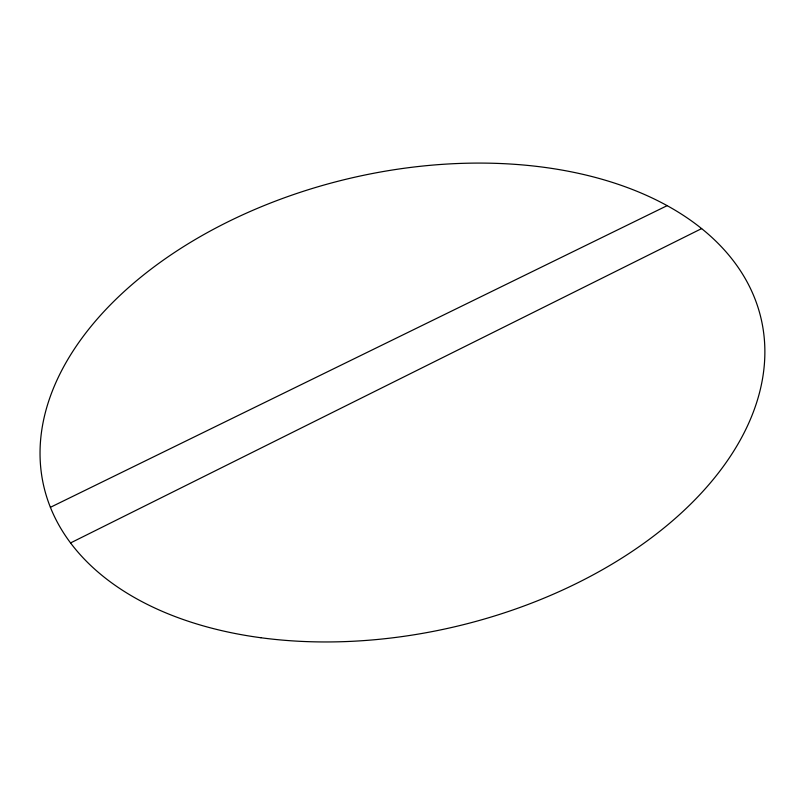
<?xml version="1.0" encoding="UTF-8"?>
<svg xmlns="http://www.w3.org/2000/svg" width="805" height="805" viewBox="0 0 805 805"><rect width="100%" height="100%" fill="white"/><g stroke="black" fill="none" stroke-linecap="round" stroke-linejoin="round"><path stroke-width="1.21" d="M70.568 542.932L701.628 228.6M50.413 507.311L667.144 205.657M260.901 637.741A368.308 230.26 -13.2 0 0 762.164 323.66A368.308 230.26 -13.2 0 0 184.315 246.159A368.308 230.26 -13.2 0 0 260.901 637.741"/></g></svg>
